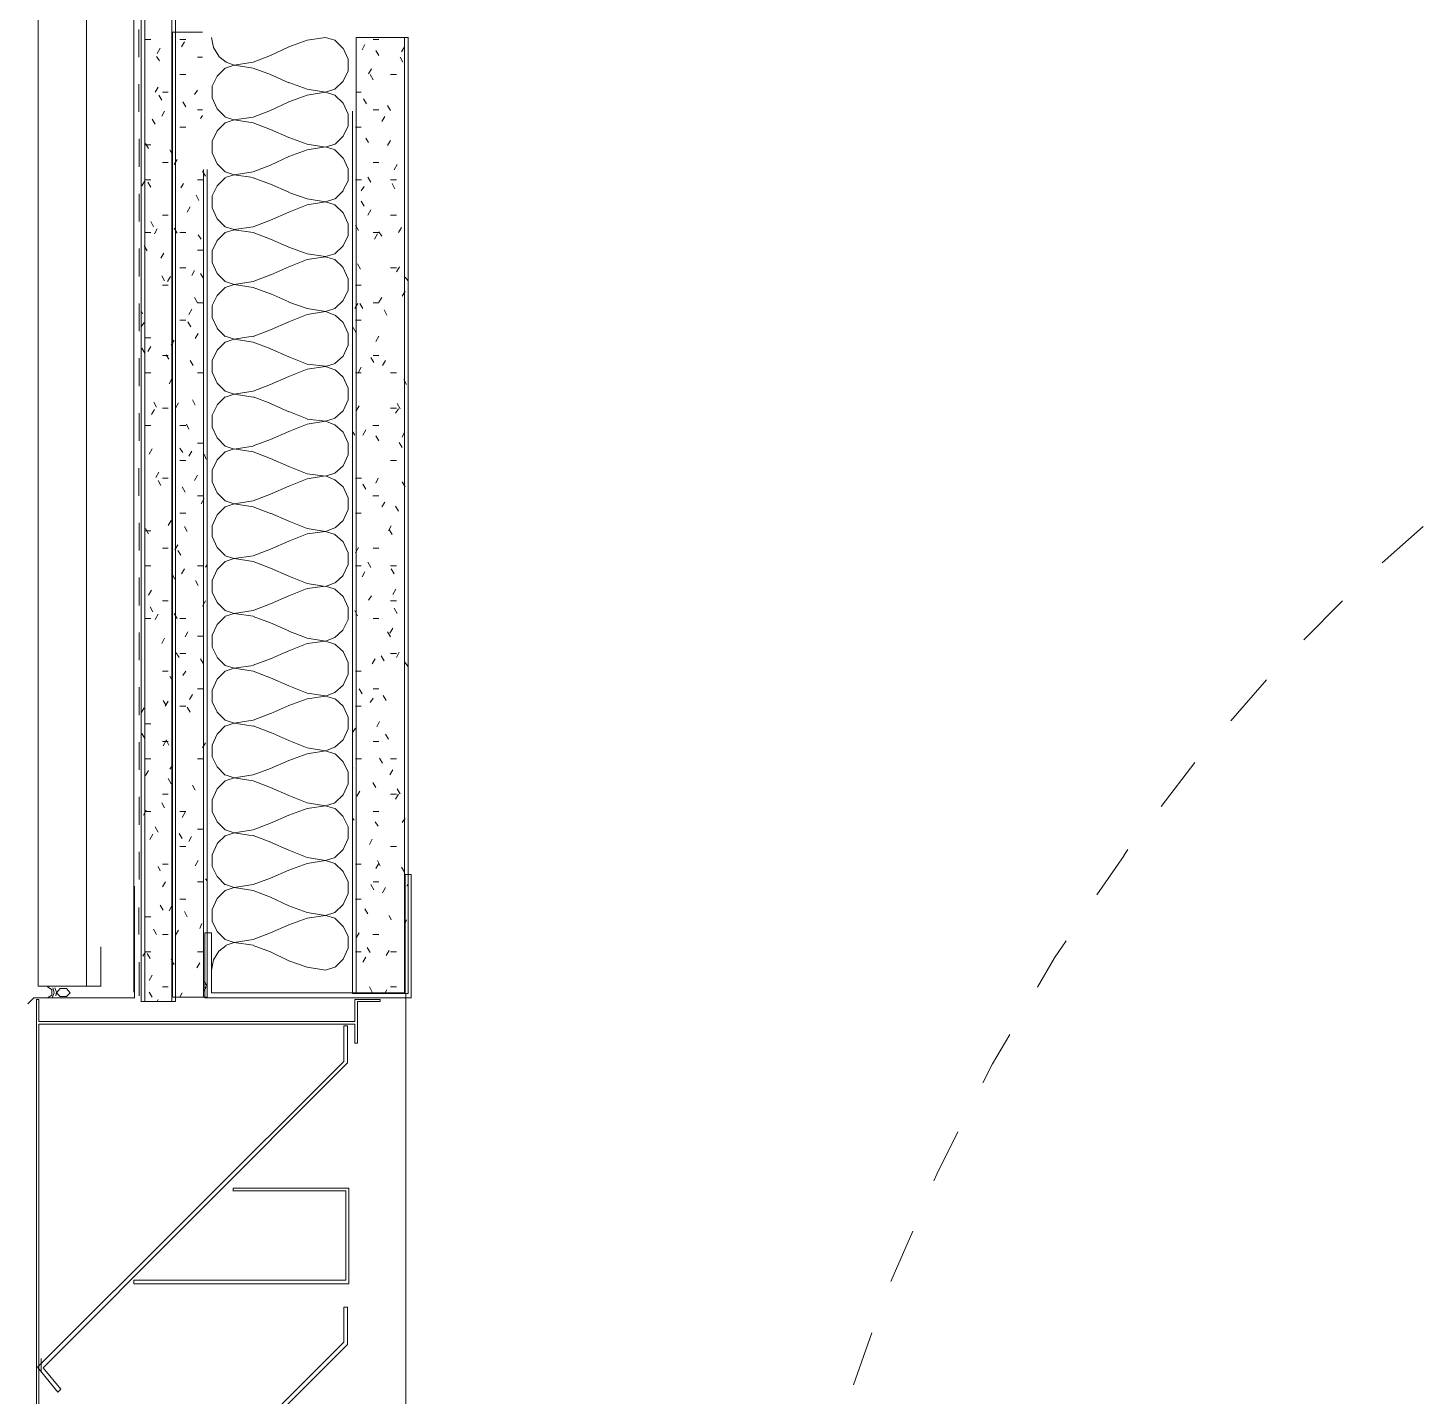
# Model space of a CAD drawing. Header units: inches. Extents: x -293 to 39679, y -468 to 488.
# Drawn here: x 26.35 to 52.38, y 381.67 to 407.2 of the extents above; entities that cross this region are included whole.
import ezdxf

# ---------------------------------------------------------------- set-up
doc = ezdxf.new("R2010")
doc.units = ezdxf.units.IN
doc.header["$MEASUREMENT"] = 0
doc.layers.add('NSE-By_Others', color=252, linetype='Continuous', lineweight=0)

msp = doc.modelspace()

# ---------------------------------------------------------------- linework, layer by layer
at = {"layer": 'NSE-By_Others'}
for points in [[(28.46813, 415.64854), (28.46813, 389.03276)], [(28.53625, 389.03276), (28.53625, 415.64854)], [(29.04108, 389.03276), (29.04108, 415.64854)], [(29.1092, 407.12275), (29.1092, 415.64854)], [(27.44505, 414.92586), (27.44505, 389.31982)], [(28.33235, 389.21215), (28.33235, 412.25302)], [(26.54433, 389.31962), (26.54433, 411.92392)], [(28.42687, 406.65883), (28.42687, 407.17641)], [(29.61436, 407.12305), (29.055, 407.12305)], [(29.055, 407.12305), (29.055, 389.1163)], [(29.10966, 407.12305), (29.10966, 389.1163)], [(28.53708, 406.9874), (28.64618, 406.9874)], [(29.19185, 406.9874), (29.30111, 406.9874)], [(29.27311, 406.94515), (29.21849, 406.84981)], [(29.77799, 407.02743), (29.81905, 406.83668)], [(30.88284, 406.68638), (31.22386, 406.84954)], [(31.22355, 406.84901), (31.56457, 406.97184)], [(31.56524, 406.97247), (31.90617, 407.02743)], [(31.90617, 407.02743), (32.08351, 406.97247)], [(32.08305, 406.97184), (32.23303, 406.82153)], [(33.44771, 407.02743), (32.47924, 407.02743)], [(32.47924, 407.02743), (32.47924, 389.18402)], [(32.6433, 406.89179), (32.58869, 406.79646)], [(32.79344, 406.9874), (32.90254, 406.9874)], [(33.3792, 406.84954), (33.32476, 406.75422)], [(33.37949, 407.02743), (33.37949, 389.18402)], [(33.44771, 389.18402), (33.44771, 407.02743)], [(28.80884, 406.58931), (28.75428, 406.67164)], [(28.82316, 406.82285), (28.76857, 406.72755)], [(29.51848, 406.6583), (29.61389, 406.6583)], [(29.81887, 406.83619), (29.91433, 406.67304)], [(29.91387, 406.67164), (30.05029, 406.56187)], [(30.55603, 406.56451), (30.88344, 406.68721)], [(32.23368, 406.82285), (32.32915, 406.61771)], [(32.32923, 406.61828), (32.32923, 406.40038)], [(32.90264, 406.68754), (32.84805, 406.78283)], [(33.35191, 406.56306), (33.29735, 406.6583)], [(29.19127, 406.33142), (29.30042, 406.33142)], [(30.03694, 406.45373), (29.88677, 406.30371)], [(30.20116, 406.50932), (30.03741, 406.45446)], [(30.05041, 406.56268), (30.20049, 406.50782)], [(30.20049, 406.50782), (30.55517, 406.56268)], [(30.55578, 406.45446), (30.20116, 406.50932)], [(30.88265, 406.33114), (30.55521, 406.45373)], [(31.22402, 406.18148), (30.88286, 406.33142)], [(32.32943, 406.40036), (32.2338, 406.21006)], [(32.76549, 406.44038), (32.71081, 406.34522)], [(32.79276, 406.2363), (32.73827, 406.33142)], [(33.12022, 406.33142), (33.22937, 406.33142)], [(28.42702, 405.63473), (28.42702, 406.15353)], [(28.78236, 406.10016), (28.72776, 406.00512)], [(29.7918, 406.11351), (29.7918, 405.89603)], [(29.88731, 406.30474), (29.79187, 406.11451)], [(31.56566, 406.05998), (31.22454, 406.18244)], [(31.90569, 406.00315), (31.56472, 406.05791)], [(32.08301, 406.05791), (31.90569, 406.00315)], [(32.2338, 406.20912), (32.0836, 406.05925)], [(28.84994, 405.85397), (28.79536, 405.94896)], [(28.86411, 406.00455), (28.97329, 406.00455)], [(29.30046, 405.73171), (29.24591, 405.82665)], [(29.51856, 406.04457), (29.46396, 405.96244)], [(29.79189, 405.89559), (29.8875, 405.69117)], [(30.88292, 405.66252), (31.22391, 405.82665)], [(31.22378, 405.8266), (31.56476, 405.94896)], [(31.56534, 405.9498), (31.90639, 406.00455)], [(31.90639, 406.00455), (32.08368, 405.9498)], [(32.08316, 405.94896), (32.2332, 405.79923)], [(32.23372, 405.79997), (32.32929, 405.59563)], [(32.47933, 406.00455), (32.57482, 406.00455)], [(32.67059, 405.78728), (32.61603, 405.88225)], [(28.90454, 405.64876), (28.85003, 405.55388)], [(29.5192, 405.67767), (29.61473, 405.67767)], [(29.61376, 405.56649), (29.57276, 405.51183)], [(29.88743, 405.69101), (30.03749, 405.54144)], [(30.03696, 405.5398), (30.2006, 405.48515)], [(30.2006, 405.48515), (30.55535, 405.5398)], [(30.55505, 405.53988), (30.88248, 405.6621)], [(32.32933, 405.59539), (32.32933, 405.37674)], [(32.41049, 405.64876), (32.41049, 389.18358)], [(32.7933, 405.67767), (32.9025, 405.67767)], [(33.01079, 405.55314), (32.95613, 405.4583)], [(33.11975, 405.6628), (33.06522, 405.75772)], [(28.72773, 405.40495), (28.67324, 405.49978)], [(29.19092, 405.34857), (29.30014, 405.34857)], [(29.88758, 405.28186), (29.79204, 405.09076)], [(30.03708, 405.43084), (29.88701, 405.28142)], [(30.20121, 405.48643), (30.03761, 405.43179)], [(30.5559, 405.43179), (30.20121, 405.48643)], [(30.88287, 405.30873), (30.55542, 405.43084)], [(31.22418, 405.15918), (30.88306, 405.30854)], [(32.32959, 405.37748), (32.23401, 405.18631)], [(32.46509, 405.34857), (32.57415, 405.34857)], [(28.42723, 404.61226), (28.42723, 405.13065)], [(28.53645, 405.02169), (28.64554, 405.02169)], [(28.60429, 404.95211), (28.54974, 405.04837)], [(29.79182, 405.09062), (29.79182, 404.87239)], [(31.56461, 405.03535), (31.22354, 405.15733)], [(31.90591, 404.98049), (31.56483, 405.03503)], [(32.08319, 405.03503), (31.90591, 404.98049)], [(32.23385, 405.18624), (32.08376, 405.03695)], [(32.71068, 405.06214), (32.65611, 405.14399)], [(33.12035, 405.10397), (33.06579, 405.00768)], [(29.0547, 404.84429), (29.00017, 404.92607)], [(29.05453, 404.8438), (29.05453, 404.8438)], [(29.79215, 404.87271), (29.88754, 404.66748)], [(30.88312, 404.64028), (31.22406, 404.80377)], [(31.2238, 404.80259), (31.56489, 404.92607)], [(31.56538, 404.92713), (31.90655, 404.98166)], [(31.90655, 404.98166), (32.08379, 404.92713)], [(32.08336, 404.92607), (32.2333, 404.77533)], [(32.23399, 404.77709), (32.32951, 404.57194)], [(28.86407, 404.69481), (28.97319, 404.69481)], [(29.13627, 404.74818), (29.08178, 404.65203)], [(29.66861, 404.43419), (29.614, 404.53026)], [(29.62844, 404.55917), (29.62844, 389.11686)], [(29.69666, 389.11686), (29.69666, 404.55917)], [(29.88759, 404.66813), (30.0377, 404.51753)], [(30.03704, 404.51692), (30.20083, 404.46248)], [(30.20083, 404.46248), (30.55549, 404.51692)], [(30.55521, 404.51588), (30.88264, 404.63922)], [(32.32949, 404.57251), (32.32949, 404.35471)], [(32.79307, 404.69481), (32.90218, 404.69481)], [(33.24256, 404.65256), (33.18793, 404.55645)], [(28.53597, 404.35237), (28.48141, 404.25636)], [(28.53692, 404.36794), (28.64605, 404.36794)], [(28.64536, 404.22969), (28.5908, 404.32569)], [(29.25962, 404.299), (29.20507, 404.21741)], [(29.5193, 404.36794), (29.62843, 404.36794)], [(29.88766, 404.25898), (29.79216, 404.06863)], [(30.03719, 404.40796), (29.88706, 404.25752)], [(30.20139, 404.46355), (30.03763, 404.40913)], [(30.55613, 404.40913), (30.20139, 404.46355)], [(30.88288, 404.28473), (30.55558, 404.40796)], [(31.22426, 404.13529), (30.8832, 404.28566)], [(32.32844, 404.35237), (32.23292, 404.16195)], [(32.46596, 404.36794), (32.57509, 404.36794)], [(32.62874, 404.24341), (32.57404, 404.16184)], [(32.75174, 404.32527), (32.69717, 404.4213)], [(33.12077, 404.36794), (33.22991, 404.36794)], [(33.20218, 404.20301), (33.14763, 404.299)], [(28.42728, 403.58981), (28.42728, 404.10777)], [(29.5463, 403.98518), (29.49179, 404.08108)], [(29.79196, 404.06774), (29.79196, 403.84876)], [(31.56465, 404.01134), (31.22363, 404.13445)], [(31.90602, 403.95782), (31.565, 404.01215)], [(32.0834, 404.01215), (31.90602, 403.95782)], [(32.23411, 404.16336), (32.08397, 404.01306)], [(29.38287, 403.86317), (29.32825, 403.76734)], [(29.79101, 403.8476), (29.88651, 403.64318)], [(30.8833, 403.61747), (31.22448, 403.76755)], [(31.22404, 403.76741), (31.56508, 403.90319)], [(31.56564, 403.90446), (31.9066, 403.95878)], [(31.9066, 403.95878), (32.08394, 403.90446)], [(32.08343, 403.90319), (32.23359, 403.75304)], [(32.23413, 403.75421), (32.3296, 403.54986)], [(32.62958, 403.87626), (32.57493, 403.97212)], [(32.75182, 403.80757), (32.69721, 403.71177)], [(28.7004, 403.49393), (28.64583, 403.58966)], [(28.76895, 403.45401), (28.71441, 403.35834)], [(28.86381, 403.71196), (28.97299, 403.71196)], [(29.13717, 403.37167), (29.08263, 403.46735)], [(29.88651, 403.64302), (30.03667, 403.49302)], [(30.03719, 403.49404), (30.20083, 403.43981)], [(30.20083, 403.43981), (30.55552, 403.49404)], [(30.55528, 403.49348), (30.88271, 403.61634)], [(32.32967, 403.54963), (32.32967, 403.33109)], [(32.51967, 403.42502), (32.46512, 403.52072)], [(33.12008, 403.71196), (33.22926, 403.71196)], [(33.32509, 403.4807), (33.27055, 403.38501)], [(28.53659, 403.38508), (28.64579, 403.38508)], [(29.19149, 403.38508), (29.30069, 403.38508)], [(29.58648, 403.26154), (29.5318, 403.34283)], [(29.88663, 403.23387), (29.79119, 403.04268)], [(30.03737, 403.38508), (29.88719, 403.23523)], [(30.20029, 403.43845), (30.0367, 403.38423)], [(30.55508, 403.38423), (30.20029, 403.43845)], [(30.88309, 403.26233), (30.55564, 403.38508)], [(31.22438, 403.11299), (30.88338, 403.26278)], [(32.32865, 403.32949), (32.23318, 403.13823)], [(32.79294, 403.38508), (32.90214, 403.38508)], [(32.87524, 403.3584), (32.82056, 403.26275)], [(32.95657, 403.31711), (32.90204, 403.39842)], [(28.42743, 402.56578), (28.42743, 403.08489)], [(28.577, 403.04269), (28.52238, 403.13825)], [(28.89103, 403.00261), (28.83659, 402.9071)], [(29.51919, 403.0582), (29.62825, 403.0582)], [(29.79217, 403.04486), (29.79217, 402.82674)], [(31.56487, 402.98895), (31.22375, 403.11157)], [(31.56455, 402.87957), (31.9056, 402.93368)], [(31.90613, 402.93515), (31.56517, 402.98927)], [(31.9056, 402.93368), (32.08288, 402.87957)], [(32.08345, 402.98927), (31.90613, 402.93515)], [(32.23301, 403.13825), (32.08298, 402.98854)], [(29.19088, 402.7291), (29.29997, 402.7291)], [(29.46439, 402.67573), (29.40986, 402.58034)], [(29.79125, 402.82472), (29.8867, 402.61951)], [(30.88353, 402.59518), (31.22448, 402.74467)], [(31.22414, 402.74347), (31.56528, 402.88031)], [(32.08366, 402.88031), (32.2337, 402.73075)], [(32.23304, 402.7291), (32.32861, 402.52397)], [(32.56078, 402.7026), (32.50622, 402.79803)], [(33.11972, 402.7291), (33.22897, 402.7291)], [(33.28452, 402.74467), (33.22997, 402.64925)], [(28.90495, 402.48476), (28.85044, 402.58012)], [(29.01422, 402.56677), (28.95972, 402.47142)], [(29.62755, 402.52477), (29.57287, 402.62014)], [(29.88664, 402.62014), (30.03685, 402.47073)], [(30.20056, 402.41557), (30.03681, 402.36157)], [(30.03738, 402.47116), (30.201, 402.41714)], [(30.55522, 402.36157), (30.20056, 402.41557)], [(30.201, 402.41714), (30.55574, 402.47116)], [(30.55554, 402.47108), (30.88294, 402.59346)], [(32.32861, 402.52452), (32.32861, 402.30684)], [(33.44805, 402.4851), (33.39355, 402.55343)], [(28.86366, 402.40222), (28.97293, 402.40222)], [(29.51891, 402.07576), (29.46433, 402.17096)], [(29.88679, 402.21099), (29.79126, 402.02055)], [(30.03742, 402.3622), (29.88736, 402.21135)], [(30.8833, 402.23993), (30.55587, 402.3622)], [(31.22463, 402.08912), (30.88355, 402.2399)], [(32.32881, 402.30661), (32.23324, 402.1161)], [(32.46531, 402.40222), (32.57442, 402.40222)], [(32.95676, 402.17096), (32.90218, 402.08845)], [(33.39298, 402.29326), (33.33837, 402.19801)], [(28.42765, 401.54336), (28.42765, 402.062)], [(28.49504, 401.87024), (28.46777, 401.92414)], [(29.41003, 401.95305), (29.35533, 401.85792)], [(29.51883, 402.07535), (29.62796, 402.07535)], [(29.79121, 402.01975), (29.79121, 401.80091)], [(31.56505, 401.96655), (31.224, 402.08869)], [(31.56477, 401.8569), (31.90574, 401.9108)], [(31.90635, 401.91248), (31.56531, 401.96639)], [(31.90574, 401.9108), (32.08312, 401.84263)], [(32.0836, 401.96639), (31.90635, 401.91248)], [(32.23321, 402.11537), (32.08313, 401.96466)], [(32.50657, 402.062), (32.45201, 401.96684)], [(32.60206, 401.96684), (32.54749, 402.062)], [(32.79299, 402.07535), (32.90212, 402.07535)], [(33.05252, 401.84458), (32.99799, 401.9397)], [(28.52264, 401.70622), (28.46799, 401.62386)], [(29.19179, 401.74847), (29.30078, 401.74847)], [(29.39549, 401.62452), (29.34085, 401.71956)], [(29.79135, 401.80184), (29.88689, 401.59744)], [(30.88253, 401.56908), (31.22357, 401.71956)], [(31.22437, 401.72113), (31.56542, 401.85743)], [(32.08387, 401.84409), (32.23395, 401.7078)], [(32.23323, 401.70622), (32.32874, 401.5019)], [(32.46577, 401.74847), (32.57491, 401.74847)], [(28.53597, 401.41937), (28.64514, 401.41937)], [(29.08221, 401.37934), (29.05484, 401.32556)], [(29.53212, 401.50164), (29.47752, 401.40668)], [(29.88692, 401.59726), (30.03685, 401.44685)], [(30.20064, 401.39268), (30.0369, 401.3389)], [(30.03755, 401.44828), (30.20116, 401.39448)], [(30.55532, 401.3389), (30.20064, 401.39268)], [(30.20116, 401.39448), (30.55591, 401.44828)], [(30.5556, 401.4471), (30.88298, 401.57058)], [(32.32865, 401.50164), (32.32865, 401.28324)], [(32.47865, 401.5156), (32.42418, 401.6106)], [(32.90233, 401.44828), (32.84774, 401.35334)], [(28.53709, 401.1355), (28.48255, 401.23036)], [(28.64594, 401.25704), (28.59123, 401.16217)], [(29.05558, 401.32597), (29.02822, 401.28485)], [(29.88693, 401.18811), (29.79146, 400.99684)], [(30.0376, 401.33932), (29.8875, 401.18906)], [(30.88346, 401.21595), (30.55606, 401.33932)], [(31.22346, 401.06461), (30.88246, 401.21479)], [(32.32888, 401.28372), (32.23336, 401.07974)], [(28.42772, 400.52095), (28.42772, 401.03912)], [(28.86367, 401.09249), (28.97285, 401.09249)], [(28.98627, 401.02366), (28.93175, 401.10583)], [(29.43662, 400.9021), (29.38197, 400.99687)], [(29.79123, 400.99687), (29.79123, 400.7789)], [(31.56514, 400.92993), (31.22402, 401.06581)], [(31.56489, 400.83265), (31.90593, 400.88791)], [(31.90663, 400.88911), (31.56554, 400.93016)], [(31.90593, 400.88791), (32.08324, 400.82002)], [(32.08381, 400.94351), (31.90646, 400.88823)], [(32.23346, 401.07915), (32.08336, 400.94326)], [(32.57456, 400.87457), (32.51993, 400.77984)], [(32.80681, 400.95767), (32.75214, 401.05246)], [(32.79267, 401.09249), (32.90169, 401.09249)], [(33.0244, 400.99687), (32.96991, 400.9021)], [(28.53658, 400.76561), (28.64563, 400.76561)], [(29.04143, 400.65665), (28.98685, 400.56043)], [(29.51881, 400.76561), (29.62786, 400.76561)], [(29.7914, 400.77895), (29.88704, 400.57379)], [(30.88265, 400.5468), (31.22359, 400.69668)], [(31.2245, 400.69879), (31.56547, 400.83455)], [(32.08402, 400.8212), (32.23413, 400.68546)], [(32.2333, 400.68334), (32.3289, 400.47825)], [(32.46549, 400.76561), (32.5747, 400.76561)], [(33.12025, 400.76561), (33.22946, 400.76561)], [(33.42069, 400.54709), (33.36611, 400.64331)], [(29.88699, 400.57438), (30.03711, 400.42457)], [(30.2008, 400.3698), (30.03708, 400.31465)], [(30.03764, 400.42539), (30.20139, 400.37023)], [(30.55549, 400.31465), (30.2008, 400.3698)], [(30.20139, 400.37023), (30.556, 400.42539)], [(30.55574, 400.4247), (30.88324, 400.54769)], [(32.32888, 400.47876), (32.32888, 400.26122)], [(28.71364, 400.08295), (28.65903, 399.98694)], [(28.7553, 400.12476), (28.70081, 400.22082)], [(28.86339, 400.10963), (28.97248, 400.10963)], [(29.16351, 400.20525), (29.10902, 400.1092)], [(29.47782, 400.16477), (29.42333, 400.26084)], [(29.88699, 400.16523), (29.79158, 399.97472)], [(30.0377, 400.31643), (29.88773, 400.16677)], [(30.88352, 400.19356), (30.55616, 400.31643)], [(31.22368, 400.04232), (30.88262, 400.19191)], [(32.3291, 400.26084), (32.2335, 400.05609)], [(32.53372, 400.15188), (32.47925, 400.05585)], [(33.11961, 400.10963), (33.22885, 400.10963)], [(33.26983, 400.09629), (33.21537, 400.01444)], [(33.29728, 400.09586), (33.24264, 400.19191)], [(28.4279, 399.49855), (28.4279, 400.01624)], [(29.35569, 399.71576), (29.31466, 399.81166)], [(29.79148, 399.97399), (29.79148, 399.75531)], [(31.56525, 399.90601), (31.22423, 400.04292)], [(31.22466, 399.67488), (31.56568, 399.81166)], [(31.90547, 399.86416), (31.56448, 399.90506)], [(31.56502, 399.80999), (31.90612, 399.86503)], [(31.90612, 399.86503), (32.08335, 399.79741)], [(32.084, 399.92062), (31.90657, 399.86557)], [(32.23365, 400.05627), (32.08351, 399.91935)], [(28.53623, 399.78276), (28.64533, 399.78276)], [(29.19101, 399.78276), (29.30011, 399.78276)], [(29.79166, 399.75607), (29.88708, 399.55172)], [(29.8871, 399.5515), (30.03726, 399.40071)], [(30.88278, 399.52451), (31.22378, 399.6738)], [(32.08294, 399.7961), (32.23309, 399.65932)], [(32.2335, 399.66046), (32.32904, 399.45618)], [(32.45154, 399.60623), (32.41068, 399.6738)], [(32.65586, 399.70048), (32.60132, 399.60461)], [(32.79253, 399.78276), (32.90163, 399.78276)], [(32.90158, 399.4957), (32.84691, 399.59152)], [(33.37949, 399.66046), (33.33847, 399.5646)], [(28.67299, 399.34692), (28.61853, 399.25119)], [(29.24577, 399.27865), (29.19131, 399.36026)], [(29.41015, 399.30689), (29.35554, 399.21117)], [(29.51876, 399.45588), (29.62788, 399.45588)], [(30.03664, 399.29133), (29.88663, 399.1407)], [(30.03658, 399.40029), (30.2003, 399.34535)], [(30.20098, 399.34692), (30.03729, 399.29199)], [(30.2003, 399.34535), (30.55506, 399.40029)], [(30.55567, 399.29199), (30.20098, 399.34692)], [(30.88253, 399.16894), (30.55506, 399.29133)], [(30.5559, 399.40231), (30.88335, 399.52481)], [(32.32907, 399.45588), (32.32907, 399.23764)], [(33.33831, 399.37344), (33.28383, 399.46922)], [(29.19165, 399.129), (29.30079, 399.129)], [(29.68244, 399.1556), (29.6415, 399.2513)], [(29.88723, 399.14234), (29.79173, 398.95103)], [(31.22373, 399.01847), (30.88278, 399.16903)], [(32.23379, 399.03338), (32.08362, 398.89701)], [(32.32912, 399.23796), (32.23374, 399.03402)], [(33.12049, 399.129), (33.22963, 399.129)], [(28.42697, 398.47238), (28.42697, 398.99114)], [(28.79612, 398.91108), (28.74159, 398.81551)], [(28.86445, 398.80212), (28.97361, 398.80212)], [(29.51869, 398.85549), (29.46402, 398.75994)], [(29.7916, 398.95111), (29.7916, 398.7333)], [(31.22356, 398.65032), (31.56464, 398.78656)], [(31.56549, 398.88368), (31.22442, 399.02004)], [(31.90563, 398.84145), (31.56459, 398.88218)], [(31.56511, 398.78733), (31.90626, 398.84215)], [(32.08292, 398.89552), (31.90558, 398.84068)], [(31.90626, 398.84215), (32.08357, 398.77323)], [(32.08317, 398.77322), (32.23319, 398.63698)], [(32.46597, 398.80212), (32.57512, 398.80212)], [(32.88897, 398.80212), (32.84794, 398.70659)], [(28.83648, 398.66436), (28.78199, 398.75987)], [(29.28691, 398.5421), (29.23245, 398.63757)], [(29.79178, 398.73319), (29.88729, 398.52809)], [(29.88736, 398.52861), (30.03739, 398.37843)], [(30.88288, 398.50066), (31.22393, 398.65092)], [(32.23363, 398.63757), (32.3291, 398.43255)], [(32.65588, 398.59545), (32.60125, 398.69094)], [(33.39327, 398.63769), (33.33878, 398.73319)], [(29.51837, 398.47302), (29.62754, 398.47302)], [(29.64189, 398.41966), (29.58732, 398.32427)], [(30.0369, 398.26845), (29.88671, 398.11842)], [(30.03668, 398.37741), (30.20038, 398.32268)], [(30.20114, 398.32404), (30.03732, 398.26933)], [(30.20038, 398.32268), (30.55513, 398.37741)], [(30.55582, 398.26933), (30.20114, 398.32404)], [(30.88269, 398.14499), (30.55528, 398.26845)], [(30.55604, 398.37992), (30.88343, 398.50193)], [(32.32917, 398.433), (32.32917, 398.21406)], [(32.79242, 398.47302), (32.9016, 398.47302)], [(33.01097, 398.35072), (32.95641, 398.26943)], [(33.26978, 398.18645), (33.21523, 398.28179)], [(29.028, 398.0105), (28.97336, 397.91527)], [(29.19132, 398.14615), (29.30035, 398.14615)], [(29.88729, 398.11946), (29.79186, 397.91485)], [(31.22403, 397.99619), (30.88287, 398.14615)], [(31.56563, 397.86134), (31.22453, 397.99716)], [(32.23382, 398.0105), (32.08378, 397.87468)], [(32.32936, 398.21508), (32.23389, 398.01039)], [(32.46539, 398.14615), (32.57458, 398.14615)], [(28.42707, 397.45001), (28.42707, 397.96825)], [(28.53673, 397.81927), (28.64594, 397.81927)], [(28.60441, 397.76412), (28.54996, 397.85929)], [(29.32826, 397.80635), (29.27364, 397.90154)], [(29.79195, 397.91489), (29.79195, 397.71044)], [(31.22375, 397.62798), (31.5647, 397.76368)], [(31.90584, 397.80468), (31.56476, 397.85929)], [(31.56543, 397.76537), (31.90644, 397.80593)], [(32.08295, 397.87264), (31.90569, 397.80398)], [(31.90644, 397.80593), (32.08381, 397.75133)], [(32.08328, 397.75033), (32.23332, 397.61465)], [(33.13421, 397.91489), (33.07959, 397.81969)], [(33.14746, 397.75078), (33.09285, 397.84595)], [(51.61894, 397.21958), (52.38361, 397.90154)], [(28.86448, 397.49239), (28.97354, 397.49239)], [(29.15009, 397.5591), (29.09555, 397.46403)], [(29.79186, 397.71031), (29.88745, 397.50603)], [(29.88741, 397.50573), (30.03746, 397.35615)], [(30.55504, 397.35375), (30.88236, 397.47683)], [(30.88306, 397.47838), (31.22414, 397.62803)], [(32.23379, 397.61469), (32.32934, 397.41049)], [(32.52034, 397.50573), (32.4658, 397.41069)], [(32.79341, 397.49239), (32.90247, 397.49239)], [(29.20483, 397.36758), (29.15015, 397.45014)], [(30.03693, 397.24556), (29.88688, 397.09614)], [(30.03688, 397.35452), (30.20054, 397.30002)], [(30.20122, 397.30116), (30.03759, 397.24667)], [(30.20054, 397.30002), (30.55527, 397.35452)], [(30.55588, 397.24667), (30.20122, 397.30116)], [(30.88275, 397.1226), (30.55541, 397.24556)], [(32.32928, 397.41012), (32.32928, 397.19206)], [(32.7519, 397.13728), (32.69727, 397.23222)], [(28.5362, 397.16329), (28.64527, 397.16329)], [(29.05518, 396.98631), (29.0415, 397.0143)], [(29.09642, 396.9192), (29.05537, 396.98762)], [(29.27349, 397.10992), (29.21889, 397.01502)], [(29.51836, 397.16329), (29.62744, 397.16329)], [(29.6965, 397.1922), (29.66927, 397.13773)], [(29.88743, 397.09658), (29.79207, 396.89124)], [(31.22404, 396.97391), (30.88302, 397.12326)], [(31.56458, 396.83523), (31.22344, 396.97206)], [(32.234, 396.98762), (32.08395, 396.85079)], [(32.32944, 397.1922), (32.23405, 396.98833)], [(32.46501, 397.16329), (32.57409, 397.16329)], [(32.64248, 397.05433), (32.58789, 396.95945)], [(33.11979, 397.16329), (33.22902, 397.16329)], [(33.18872, 397.01502), (33.13412, 397.10992)], [(28.42713, 396.42766), (28.42713, 396.94537)], [(28.65942, 396.71411), (28.6049, 396.61936)], [(29.53278, 396.79719), (29.47822, 396.892)], [(29.79204, 396.892), (29.79204, 396.67439)], [(31.22379, 396.60409), (31.56492, 396.7408)], [(31.90605, 396.78202), (31.56494, 396.83641)], [(31.56553, 396.74265), (31.90672, 396.78304)], [(32.08313, 396.84975), (31.9058, 396.78137)], [(31.90672, 396.78304), (32.08399, 396.72867)], [(32.08338, 396.72745), (32.23343, 396.59076)], [(33.21578, 396.72745), (33.1611, 396.6327)], [(28.86406, 396.50953), (28.97317, 396.50953)], [(29.66894, 396.50953), (29.61446, 396.41331)], [(29.79097, 396.67186), (29.88648, 396.48084)], [(29.88751, 396.48285), (30.03757, 396.33232)], [(30.55511, 396.33136), (30.88251, 396.45394)], [(30.88325, 396.45455), (31.2242, 396.60515)], [(32.23392, 396.59181), (32.3294, 396.38688)], [(32.76578, 396.60515), (32.71129, 396.52286)], [(33.12047, 396.50953), (33.22958, 396.50953)], [(50.15882, 395.7863), (50.88206, 396.50953)], [(28.53703, 396.18266), (28.64615, 396.18266)], [(28.68691, 396.30439), (28.6323, 396.40058)], [(28.78155, 396.26271), (28.72697, 396.16658)], [(29.13731, 396.18214), (29.08272, 396.27827)], [(29.19176, 396.18266), (29.30088, 396.18266)], [(30.03714, 396.22268), (29.88708, 396.07231)], [(30.03695, 396.33164), (30.20073, 396.27736)], [(30.20133, 396.27827), (30.03774, 396.224)], [(30.20073, 396.27736), (30.55542, 396.33164)], [(30.5561, 396.224), (30.20133, 396.27827)], [(30.88296, 396.10021), (30.55555, 396.22268)], [(32.3284, 396.16709), (32.23292, 395.9625)], [(32.32951, 396.38723), (32.32951, 396.16851)], [(32.50618, 396.23548), (32.45174, 396.33164)], [(32.79336, 396.18266), (32.90248, 396.18266)], [(33.24367, 396.27772), (33.18907, 396.37389)], [(28.42726, 395.40377), (28.42726, 395.92249)], [(29.34111, 395.93583), (29.2866, 395.83982)], [(29.88759, 396.0737), (29.79215, 395.86918)], [(31.2242, 395.95008), (30.88315, 396.10038)], [(31.5647, 395.8129), (31.22354, 395.94917)], [(32.23289, 395.96252), (32.08298, 395.82623)], [(33.12006, 395.83982), (33.0654, 395.93583)], [(33.16139, 396.00476), (33.10671, 395.90873)], [(28.90497, 395.81353), (28.85033, 395.71757)], [(29.51833, 395.85356), (29.62746, 395.85356)], [(29.7912, 395.64898), (29.88663, 395.45873)], [(29.79215, 395.86912), (29.79215, 395.65084)], [(31.22395, 395.58176), (31.5651, 395.71791)], [(31.5645, 395.71771), (31.90555, 395.75794)], [(31.9062, 395.75936), (31.56508, 395.81353)], [(31.90555, 395.75794), (32.08288, 395.70378)], [(32.0834, 395.82687), (31.90601, 395.75877)], [(32.08356, 395.70457), (32.23363, 395.56843)], [(29.17739, 395.45808), (29.12281, 395.54002)], [(29.19115, 395.52668), (29.3003, 395.52668)], [(29.6276, 395.33525), (29.57305, 395.43106)], [(29.88653, 395.45775), (30.03661, 395.30783)], [(30.5553, 395.30897), (30.88277, 395.43106)], [(30.88341, 395.43228), (31.22437, 395.58227)], [(32.23412, 395.56893), (32.32953, 395.36482)], [(32.83353, 395.43106), (32.77898, 395.33525)], [(32.99785, 395.39082), (32.94329, 395.48665)], [(33.12012, 395.52668), (33.22927, 395.52668)], [(33.2835, 395.55336), (33.22892, 395.4575)], [(28.86405, 395.1998), (28.97321, 395.1998)], [(29.30054, 395.1998), (29.24603, 395.11797)], [(30.03733, 395.1998), (29.88725, 395.05004)], [(30.20033, 395.25317), (30.03664, 395.19912)], [(30.03715, 395.30876), (30.20089, 395.2547)], [(30.55506, 395.19912), (30.20033, 395.25317)], [(30.20089, 395.2547), (30.55554, 395.30876)], [(30.88312, 395.07628), (30.55564, 395.1998)], [(32.32862, 395.14421), (32.23307, 394.93891)], [(32.32965, 395.36435), (32.32965, 395.14651)], [(32.46554, 395.1998), (32.5747, 395.1998)], [(33.44822, 395.28247), (33.39369, 395.36435)], [(28.42754, 394.38145), (28.42754, 394.89961)], [(29.05499, 395.02238), (29.00035, 395.10418)], [(29.05476, 395.00802), (29.05476, 395.02191)], [(29.51912, 394.87292), (29.62829, 394.87292)], [(29.88665, 395.04859), (29.79114, 394.84337)], [(31.22443, 394.92781), (30.88338, 395.0775)], [(31.56488, 394.79057), (31.22372, 394.92629)], [(32.23304, 394.93963), (32.08312, 394.8039)], [(32.58858, 394.77732), (32.53415, 394.87292)], [(32.79335, 394.87292), (32.90237, 394.87292)], [(48.79432, 394.27148), (49.46243, 395.03525)], [(28.93277, 394.55949), (28.87823, 394.65501)], [(28.97266, 394.63944), (28.91812, 394.54393)], [(29.42375, 394.76396), (29.36919, 394.6684)], [(29.79116, 394.84402), (29.79116, 394.62508)], [(29.79138, 394.6261), (29.88673, 394.43508)], [(31.22432, 394.55843), (31.5653, 394.68169)], [(31.56475, 394.68112), (31.9058, 394.73506)], [(31.90624, 394.7367), (31.56527, 394.79065)], [(31.9058, 394.73506), (32.08303, 394.68112)], [(32.08355, 394.80399), (31.90611, 394.73616)], [(32.08378, 394.68169), (32.23385, 394.54456)], [(32.79294, 394.69503), (32.73839, 394.61336)], [(33.03785, 394.65284), (32.98329, 394.7484)], [(28.52269, 394.51714), (28.46819, 394.42167)], [(29.19077, 394.54382), (29.29995, 394.54382)], [(29.38196, 394.43501), (29.32745, 394.53048)], [(29.8867, 394.43486), (30.03678, 394.28555)], [(30.55541, 394.28505), (30.88293, 394.40818)], [(30.88347, 394.41), (31.2246, 394.55939)], [(32.23295, 394.54382), (32.32843, 394.33901)], [(32.46487, 394.54382), (32.57405, 394.54382)], [(28.53628, 394.21695), (28.64547, 394.21695)], [(30.03742, 394.17692), (29.88734, 394.02622)], [(30.20047, 394.23029), (30.03682, 394.17646)], [(30.03728, 394.28588), (30.20096, 394.23204)], [(30.55514, 394.17646), (30.20047, 394.23029)], [(30.20096, 394.23204), (30.55571, 394.28588)], [(30.88316, 394.0539), (30.55578, 394.17692)], [(32.32869, 394.12133), (32.23322, 393.91686)], [(32.32855, 394.33925), (32.32855, 394.12075)], [(32.465, 394.13467), (32.41042, 394.05319)], [(32.91612, 394.25919), (32.86151, 394.16383)], [(28.42763, 393.3576), (28.42763, 393.87673)], [(28.53606, 393.94377), (28.4815, 394.03905)], [(28.86404, 393.89007), (28.97309, 393.89007)], [(28.93201, 393.90341), (28.87748, 393.80818)], [(28.98646, 393.82151), (28.93193, 393.91675)], [(29.66925, 393.86338), (29.61458, 393.76817)], [(29.88669, 394.02571), (29.79125, 393.82132)], [(31.22454, 393.904), (30.88349, 394.05462)], [(31.56491, 393.7667), (31.22391, 393.90341)], [(32.23318, 393.91675), (32.08326, 393.78004)], [(32.79299, 393.89007), (32.90204, 393.89007)], [(33.07888, 393.93043), (33.02433, 394.02571)], [(28.53687, 393.56319), (28.64609, 393.56319)], [(29.51905, 393.56319), (29.62827, 393.56319)], [(29.79128, 393.82113), (29.79128, 393.60309)], [(29.79144, 393.60322), (29.88702, 393.41298)], [(31.22448, 393.53605), (31.56545, 393.65881)], [(31.56484, 393.65692), (31.90588, 393.71218)], [(31.90642, 393.7125), (31.56545, 393.76777)], [(31.90588, 393.71218), (32.08316, 393.65692)], [(32.08368, 393.78111), (31.90635, 393.71356)], [(32.08397, 393.65881), (32.23404, 393.50842)], [(32.46575, 393.56319), (32.57497, 393.56319)], [(32.97042, 393.48142), (32.91581, 393.57653)], [(33.12059, 393.56319), (33.22981, 393.56319)], [(28.60531, 393.34527), (28.55075, 393.25025)], [(29.05542, 393.45423), (29.00083, 393.37297)], [(29.05542, 393.45423), (29.05542, 393.45423)], [(29.88675, 393.41198), (30.03683, 393.26175)], [(30.55568, 393.26267), (30.88309, 393.3853)], [(30.88247, 393.38397), (31.22342, 393.53428)], [(32.23331, 393.5076), (32.32886, 393.3159)], [(32.32863, 393.31636), (32.32863, 393.09876)], [(32.42436, 393.39864), (32.41072, 393.39864)], [(33.16162, 393.35861), (33.10706, 393.26359)], [(47.49936, 392.67536), (48.12657, 393.49426)], [(29.02763, 393.0991), (28.97294, 393.19406)], [(29.47796, 392.97684), (29.42346, 393.07176)], [(30.03754, 393.15404), (29.88746, 393.00396)], [(30.20062, 393.20741), (30.03687, 393.15226)], [(30.03742, 393.263), (30.2012, 393.20784)], [(30.55537, 393.15226), (30.20062, 393.20741)], [(30.2012, 393.20784), (30.55588, 393.263)], [(30.88335, 393.03152), (30.55593, 393.15404)], [(32.32885, 393.09845), (32.23346, 392.89328)], [(32.84687, 393.03019), (32.79235, 393.12513)], [(28.42776, 392.33531), (28.42776, 392.85384)], [(28.86362, 392.90721), (28.97285, 392.90721)], [(29.88689, 393.00283), (29.79139, 392.79774)], [(29.79141, 392.79825), (29.79141, 392.57957)], [(31.22352, 392.87951), (30.88249, 393.02951)], [(31.56505, 392.74438), (31.22407, 392.88053)], [(32.2334, 392.89387), (32.08333, 392.74395)], [(32.54761, 392.9628), (32.49298, 392.86793)], [(33.12, 392.90721), (33.22908, 392.90721)], [(33.27008, 392.90721), (33.21546, 392.81236)], [(33.29746, 392.90794), (33.24282, 393.00283)], [(28.56348, 392.60702), (28.50893, 392.51228)], [(28.53648, 392.58033), (28.64572, 392.58033)], [(28.90541, 392.65009), (28.85083, 392.74488)], [(29.19134, 392.58033), (29.30043, 392.58033)], [(29.28697, 392.56699), (29.23242, 392.47227)], [(29.79166, 392.58033), (29.88715, 392.38935)], [(31.22458, 392.51367), (31.56569, 392.63593)], [(31.56502, 392.63426), (31.90604, 392.68929)], [(31.90668, 392.68984), (31.56558, 392.74488)], [(31.90604, 392.68929), (32.08336, 392.63426)], [(32.08388, 392.74488), (31.90668, 392.68984)], [(32.08407, 392.63593), (32.23415, 392.48616)], [(32.79293, 392.58033), (32.90203, 392.58033)], [(28.78182, 392.19734), (28.72734, 392.29348)], [(29.88693, 392.3891), (30.03701, 392.23948)], [(30.55575, 392.24029), (30.8832, 392.36242)], [(30.88264, 392.36171), (31.22357, 392.5114)], [(32.23349, 392.48472), (32.32895, 392.2938)], [(32.32875, 392.29348), (32.32875, 392.07524)], [(32.43837, 392.4168), (32.41119, 392.45803)], [(32.88819, 392.30666), (32.83369, 392.3891)], [(33.39346, 392.45803), (33.33878, 392.37557)], [(28.68681, 392.15784), (28.6322, 392.06174)], [(29.2323, 392.07508), (29.17784, 392.17118)], [(29.40918, 392.11559), (29.35458, 392.01951)], [(29.51911, 392.25346), (29.62821, 392.25346)], [(30.03776, 392.13116), (29.88768, 391.98169)], [(30.20072, 392.18452), (30.03703, 392.12961)], [(30.03768, 392.24011), (30.2014, 392.18519)], [(30.55539, 392.12961), (30.20072, 392.18452)], [(30.2014, 392.18519), (30.556, 392.24011)], [(30.88361, 392.00762), (30.55616, 392.13116)], [(31.22365, 391.85724), (30.88264, 392.00663)], [(32.32903, 392.07556), (32.23358, 391.87124)], [(32.77938, 392.06222), (32.72479, 391.96616)], [(28.4279, 391.31304), (28.4279, 391.83096)], [(29.19194, 391.92658), (29.30105, 391.92658)], [(29.88704, 391.97995), (29.79147, 391.7757)], [(29.79163, 391.77537), (29.79163, 391.55759)], [(31.56523, 391.72053), (31.22427, 391.85765)], [(32.23349, 391.87099), (32.08358, 391.72168)], [(33.12086, 391.92658), (33.22997, 391.92658)], [(46.29846, 391.02495), (46.80406, 391.76203)], [(46.80344, 391.76129), (46.872, 391.87099)], [(28.82313, 391.47528), (28.7822, 391.55745)], [(28.86362, 391.59748), (28.97274, 391.59748)], [(29.5325, 391.66641), (29.47785, 391.57051)], [(29.7918, 391.55745), (29.88721, 391.36573)], [(30.88271, 391.33792), (31.22376, 391.48852)], [(31.22348, 391.48754), (31.56455, 391.61082)], [(31.56508, 391.61161), (31.90623, 391.66641)], [(31.90681, 391.66719), (31.56574, 391.722)], [(31.90623, 391.66641), (32.08357, 391.61161)], [(32.08405, 391.722), (31.90681, 391.66719)], [(32.08294, 391.61082), (32.233, 391.46015)], [(32.46516, 391.59748), (32.57427, 391.59748)], [(32.90145, 391.61082), (32.84696, 391.51494)], [(32.92937, 391.57051), (32.87472, 391.66641)], [(33.37982, 391.44825), (33.3252, 391.54411)], [(28.91841, 391.2706), (28.86385, 391.17485)], [(29.51876, 391.2706), (29.62789, 391.2706)], [(29.69663, 391.28515), (29.66941, 391.32619)], [(29.88718, 391.36622), (30.03725, 391.21569)], [(30.55586, 391.21639), (30.88333, 391.33953)], [(32.23366, 391.46184), (32.32918, 391.27018)], [(32.32901, 391.2706), (32.32901, 391.05174)], [(32.79288, 391.2706), (32.90201, 391.2706)], [(33.50182, 391.40624), (33.39263, 391.40624)], [(33.39263, 391.40624), (33.39263, 389.19666)], [(33.44819, 391.23058), (33.42084, 391.18955)], [(33.50182, 389.10085), (33.50182, 391.40624)], [(28.34527, 389.10071), (28.34527, 391.18833)], [(30.03664, 391.10605), (29.88658, 390.95568)], [(30.20087, 391.16164), (30.03725, 391.10695)], [(30.03785, 391.21723), (30.20151, 391.16253)], [(30.55561, 391.10695), (30.20087, 391.16164)], [(30.20151, 391.16253), (30.55617, 391.21723)], [(30.8825, 390.98302), (30.55503, 391.10605)], [(31.22379, 390.81979), (30.88267, 390.98375)], [(32.32919, 391.05268), (32.23368, 390.84768)], [(32.80707, 391.1215), (32.75252, 391.21723)], [(33.02478, 391.16164), (32.97024, 391.06593)], [(28.42696, 390.28737), (28.42696, 390.79251)], [(28.87797, 390.73918), (28.82335, 390.83476)], [(29.04187, 390.82142), (28.98726, 390.72584)], [(29.19161, 390.94372), (29.30074, 390.94372)], [(29.32846, 390.61693), (29.27386, 390.71246)], [(29.88725, 390.95707), (29.79162, 390.75214)], [(29.79175, 390.75249), (29.79175, 390.53408)], [(31.5656, 390.69854), (31.22455, 390.82142)], [(32.2337, 390.84811), (32.08364, 390.6979)], [(32.46566, 390.94372), (32.57479, 390.94372)], [(32.69729, 390.67027), (32.64269, 390.76583)], [(28.53711, 390.61685), (28.64625, 390.61685)], [(29.60023, 390.49232), (29.55933, 390.39687)], [(29.79198, 390.53457), (29.88745, 390.34364)], [(30.88291, 390.31566), (31.22392, 390.46564)], [(31.22361, 390.46517), (31.56464, 390.58794)], [(31.90565, 390.64231), (31.56462, 390.6969)], [(31.56526, 390.58895), (31.90637, 390.64353)], [(32.08306, 390.6969), (31.90565, 390.64231)], [(31.90637, 390.64353), (32.08375, 390.58895)], [(32.08315, 390.58794), (32.23321, 390.43789)], [(32.23378, 390.43895), (32.32921, 390.24809)], [(33.1342, 390.56166), (33.09327, 390.64353)], [(33.42033, 390.56125), (33.37941, 390.46578)], [(28.75445, 390.28795), (28.69993, 390.38336)], [(28.86361, 390.28774), (28.97276, 390.28774)], [(29.16396, 390.37002), (29.10929, 390.27462)], [(29.77852, 390.31665), (29.65573, 390.31665)], [(29.65573, 390.31665), (29.65573, 389.10241)], [(29.77852, 389.19779), (29.77852, 390.31665)], [(29.8873, 390.34334), (30.03735, 390.19343)], [(30.03677, 390.19213), (30.20036, 390.13765)], [(30.20036, 390.13765), (30.55506, 390.19213)], [(30.55612, 390.19402), (30.88345, 390.31665)], [(32.3292, 390.24772), (32.3292, 390.02976)], [(32.53419, 390.31665), (32.47954, 390.22127)], [(32.7925, 390.28774), (32.90164, 390.28774)], [(27.71794, 390.05648), (27.71794, 389.31993)], [(28.55003, 389.96087), (28.49545, 389.87923)], [(28.53642, 389.96087), (28.64558, 389.96087)], [(28.6323, 389.83895), (28.57772, 389.93418)], [(29.51867, 389.96087), (29.62782, 389.96087)], [(29.91407, 389.97421), (29.81867, 389.81092)], [(30.05037, 390.08317), (29.91409, 389.97426)], [(30.20102, 390.13876), (30.05094, 390.08429)], [(30.5558, 390.08429), (30.20102, 390.13876)], [(30.8826, 389.96065), (30.55512, 390.08317)], [(31.22387, 389.79759), (30.8828, 389.96087)], [(32.32926, 390.0298), (32.23384, 389.82565)], [(32.4654, 389.96087), (32.57455, 389.96087)], [(32.73839, 389.94786), (32.68379, 390.04314)], [(33.09251, 389.98755), (33.03793, 389.8923)], [(33.12017, 389.96087), (33.22933, 389.96087)], [(45.50732, 389.85223), (45.7252, 390.16544)], [(28.42715, 389.14271), (28.42715, 389.76963)], [(29.05525, 389.77083), (29.02805, 389.82522)], [(29.08203, 389.72884), (29.05468, 389.76963)], [(29.55965, 389.75629), (29.50512, 389.66112)], [(29.81946, 389.81188), (29.77851, 389.62151)], [(31.56452, 389.67394), (31.22337, 389.79632)], [(31.9058, 389.61965), (31.56483, 389.67402)], [(32.08309, 389.67402), (31.9058, 389.61965)], [(32.23381, 389.82522), (32.08377, 389.67563)], [(32.65632, 389.86525), (32.60177, 389.77004)], [(45.1928, 389.30638), (45.50712, 389.85191)], [(28.67331, 389.52503), (28.61867, 389.42995)], [(29.69648, 389.32104), (29.64187, 389.41607)], [(27.71839, 389.32045), (26.54508, 389.32045)], [(26.80386, 389.1559), (26.72203, 389.10166)], [(26.72264, 389.30711), (26.80451, 389.25283)], [(26.80387, 389.25152), (26.80387, 389.15655)], [(26.84543, 389.19815), (26.80459, 389.1032)], [(26.81708, 389.29155), (26.84437, 389.19656)], [(26.85794, 389.29155), (26.88523, 389.21013)], [(26.88621, 389.2115), (26.87265, 389.14367)], [(26.88545, 389.19679), (26.95359, 389.2782)], [(26.9547, 389.13033), (26.88643, 389.19815)], [(26.95359, 389.2782), (27.07647, 389.2782)], [(27.07647, 389.2782), (27.14461, 389.19679)], [(27.14566, 389.19815), (27.07738, 389.13033)], [(28.67335, 389.11654), (28.61879, 389.2115)], [(28.86451, 389.30711), (28.97353, 389.30711)], [(29.23293, 389.19815), (29.19193, 389.11677)], [(29.68296, 389.30711), (29.62838, 389.22569)], [(33.39375, 389.19815), (29.77852, 389.19815)], [(32.41032, 389.18259), (33.44718, 389.18259)], [(32.77974, 389.21212), (32.72516, 389.30711)], [(33.05196, 389.25152), (33.01111, 389.18368)], [(33.12081, 389.30711), (33.22998, 389.30711)], [(33.40619, 389.18259), (33.40619, 370.54772)], [(26.35439, 388.99406), (26.46346, 389.10254)], [(26.46346, 389.10254), (28.34608, 389.10254)], [(26.55805, 389.07363), (26.51708, 389.07363)], [(26.51708, 389.07363), (26.51708, 370.6293)], [(26.55805, 388.66389), (26.55805, 389.07363)], [(27.077, 389.12922), (26.9542, 389.12922)], [(28.46851, 389.0336), (29.10968, 389.0336)], [(28.78165, 389.07363), (28.76809, 389.03296)], [(29.05529, 389.11588), (29.69652, 389.11588)], [(29.10983, 389.03452), (29.10983, 389.11588)], [(29.65574, 389.10254), (33.50278, 389.10254)], [(32.92891, 389.07363), (32.45138, 389.07363)], [(32.45138, 389.07363), (32.45138, 388.66389)], [(32.50651, 388.25643), (32.50651, 389.0336)], [(32.50651, 389.0336), (32.92943, 389.0336)], [(32.92891, 389.03296), (32.92891, 389.07363)], [(32.45151, 388.66448), (26.55808, 388.66448)], [(26.55886, 371.10817), (26.55886, 388.61111)], [(26.55886, 388.61111), (32.45221, 388.61111)], [(32.24667, 387.9132), (32.24667, 388.5822)], [(32.24667, 388.5822), (32.31477, 388.5822)], [(32.31477, 388.5822), (32.31477, 387.88613)], [(32.45221, 388.61111), (32.45221, 388.25627)], [(44.34729, 387.87451), (44.67481, 388.41987)], [(32.45146, 388.25532), (32.50611, 388.25532)], [(26.53132, 382.2133), (32.24737, 387.9151)], [(32.316, 387.88842), (26.64076, 382.19924)], [(44.1704, 387.51758), (44.34728, 387.87285)], [(43.31098, 385.81351), (43.70617, 386.60537)], [(43.25672, 385.69038), (43.31023, 385.81375)], [(30.18662, 385.55358), (32.34211, 385.55358)], [(30.18662, 385.55358), (30.18662, 385.49864)], [(30.18733, 385.50021), (32.28815, 385.50021)], [(32.28815, 385.50021), (32.28815, 383.83612)], [(32.34211, 385.55358), (32.34211, 383.76588)], [(42.45259, 383.80964), (42.86103, 384.75084)], [(28.33131, 383.83469), (32.28747, 383.83469)], [(28.33131, 383.83469), (28.33131, 383.76688)], [(28.33222, 383.76799), (32.343, 383.76799)], [(32.24658, 382.67526), (32.24658, 383.32992)], [(32.24658, 383.32992), (32.3147, 383.32992)], [(32.3147, 383.32992), (32.3147, 382.63407)], [(26.53116, 376.96016), (32.24718, 382.67617)], [(32.31597, 382.63614), (26.64082, 376.96069)], [(41.75558, 381.88502), (42.09768, 382.85406)], [(26.59939, 382.11662), (26.59939, 382.37598)], [(26.53067, 382.21143), (26.91256, 381.74724)], [(26.64, 382.19808), (26.9674, 381.80275)], [(26.96723, 381.80227), (26.9127, 381.74819)]]:
    msp.add_lwpolyline(points, dxfattribs=at)

doc.saveas('drawing.dxf')
